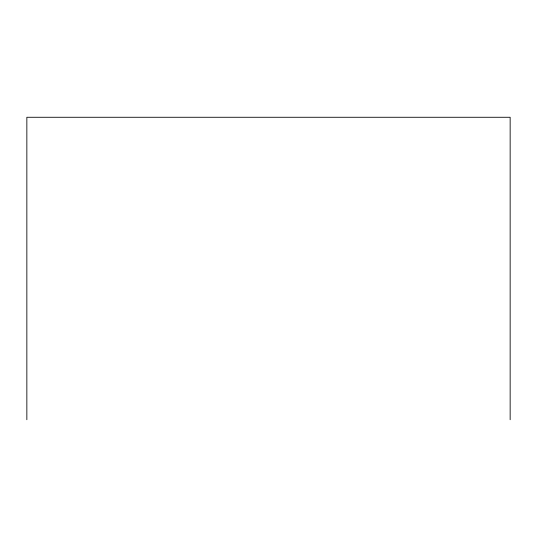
<?xml version="1.0" encoding="UTF-8"?>
<svg xmlns="http://www.w3.org/2000/svg" width="537" height="537" viewBox="0 0 537 537"><rect width="100%" height="100%" fill="white"/><g stroke="black" fill="none" stroke-linecap="round" stroke-linejoin="round"><path stroke-width="0.81" d="M510.15 419.726L510.15 117.274L26.85 117.274L26.85 419.726"/></g></svg>
